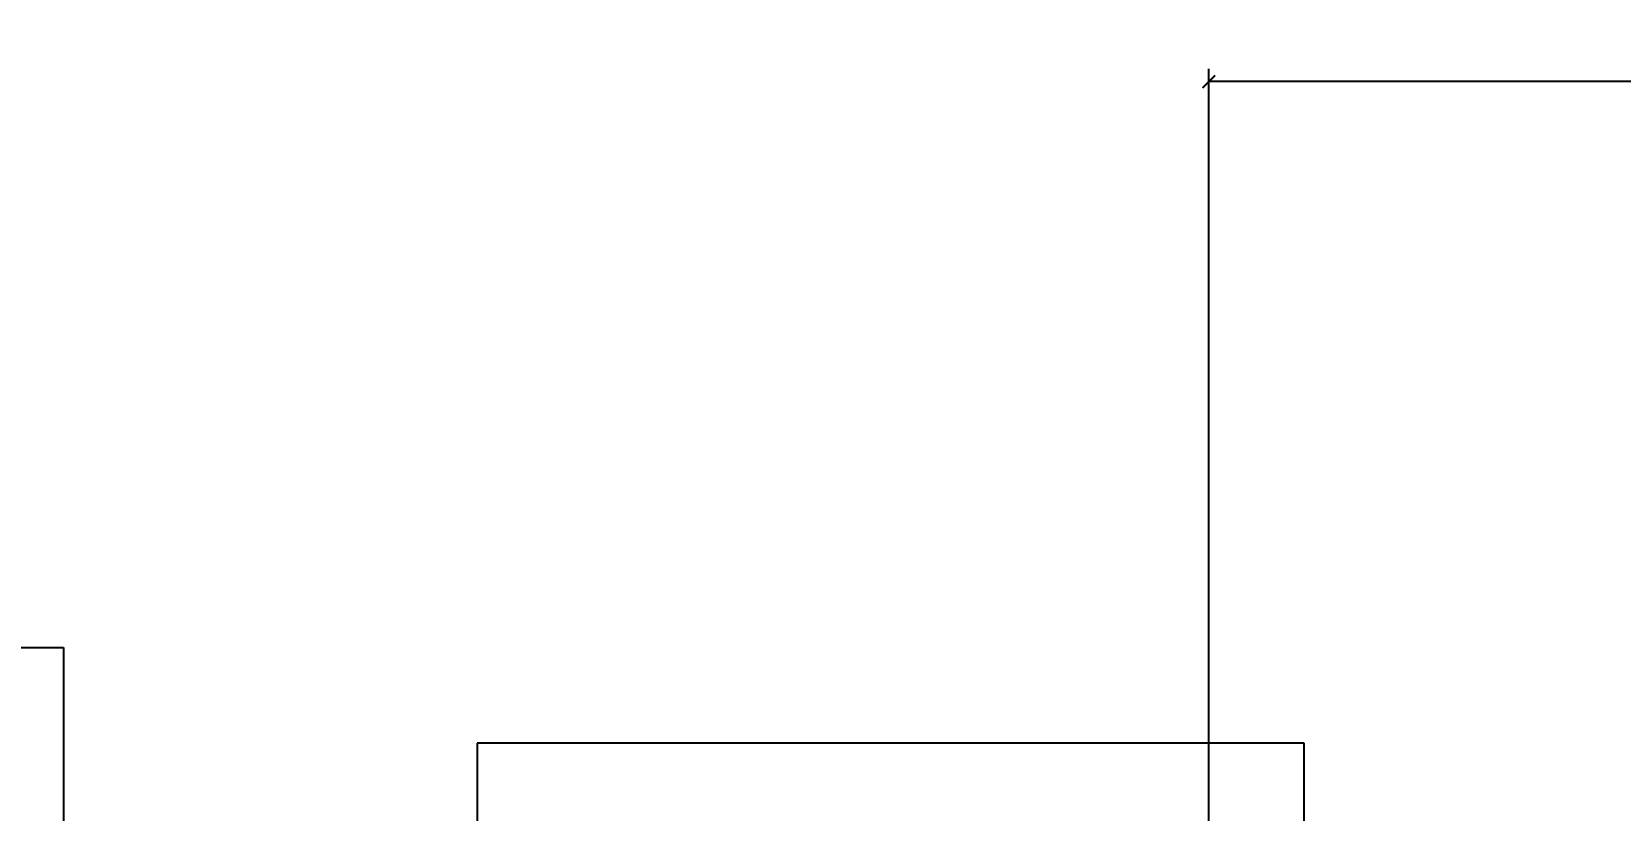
# Model space of a CAD drawing. Header units: feet. Extents: x 0 to 285167, y 0 to 9111449.
# Drawn here: x 285142.544 to 285147.538, y 9111440.075 to 9111442.52 of the extents above; entities that cross this region are included whole.
import ezdxf

# ---------------------------------------------------------------- set-up
doc = ezdxf.new("R2010")
doc.units = ezdxf.units.FT
doc.header["$MEASUREMENT"] = 0
doc.layers.get('0').update_dxf_attribs({"linetype": 'CONTINUOUS'})
doc.layers.get('DEFPOINTS').update_dxf_attribs({"linetype": 'CONTINUOUS'})
doc.layers.add('H-SA-DIM', color=1, linetype='CONTINUOUS')
doc.layers.add('H-SA-ESTRUTURA (CORTE)', color=5, linetype='CONTINUOUS')
doc.styles.get("Standard").update_dxf_attribs({"font": 'arial.ttf'})
doc.dimstyles.new('Copy of EGC_2.0mm', dxfattribs={"dimtxt": 0.1, "dimasz": 0.04, "dimexe": 0.04, "dimexo": 0.04, "dimgap": 0.04, "dimtad": 1, "dimzin": 1, "dimdsep": 46, "dimtxsty": 'Standard', "dimblk": 'ARCHTICK', "dimcen": 0, "dimclrd": 1, "dimclre": 1, "dimclrt": 2, "dimazin": 0, "dimtfac": 1, "dimtix": 1, "dimtmove": 1, "dimatfit": 3, "dimldrblk": 'NONE', "dimfxl": 0.002, "dimtolj": 1, "dimtzin": 0, "dimlwd": -1, "dimarcsym": 0})

# ---------------------------------------------------------------- blocks, each defined once
blk = doc.blocks.new('_ArchTick')
at = {"color": 0, "linetype": 'ByBlock', "const_width": 0.15}
blk.add_lwpolyline([(-0.5, -0.5), (0.5, 0.5)], dxfattribs=at)
blk = doc.blocks.new('*D1307')
at = {"layer": 'DEFPOINTS', "color": 0, "transparency": 16777216}
for p in [(285146.2444, 9111442.3638), (285146.2444, 9111439.9855), (285156.9047, 9111438.8353)]:
    blk.add_point(p, dxfattribs=at)
at = {"layer": 'H-SA-DIM', "color": 1, "lineweight": -2, "transparency": 16777216}
for p, q in [((285146.2444, 9111440.0255), (285146.2444, 9111442.4038)), ((285156.9047, 9111438.8753), (285156.9047, 9111442.4038))]:
    blk.add_line(p, q, dxfattribs=at)
at = {"layer": 'H-SA-DIM', "color": 1, "transparency": 16777216}
blk.add_line((285156.9047, 9111442.3638), (285146.2444, 9111442.3638), dxfattribs=at)
at = {"layer": 'H-SA-DIM', "color": 1, "transparency": 16777216, "xscale": 0.04, "yscale": 0.04, "zscale": 0.04, "rotation": 180}
blk.add_blockref('_ArchTick', (285146.2444, 9111442.3638), dxfattribs=at)
at = {"layer": 'H-SA-DIM', "color": 1, "transparency": 16777216, "xscale": 0.04, "yscale": 0.04, "zscale": 0.04}
blk.add_blockref('_ArchTick', (285156.9047, 9111442.3638), dxfattribs=at)
at = {"layer": 'H-SA-DIM', "color": 2, "transparency": 16777216, "insert": (285151.5746, 9111442.4548), "char_height": 0.1, "attachment_point": 5}
blk.add_mtext('\\A1;10.65', dxfattribs=at)
blk = doc.blocks.new('_None')

msp = doc.modelspace()

# ---------------------------------------------------------------- linework, layer by layer
at = {"layer": 'H-SA-ESTRUTURA (CORTE)'}
for p, q in [((285132.6444, 9111440.5855), (285142.6444, 9111440.5855)), ((285142.6444, 9111440.5855), (285142.6444, 9111435.4855))]:
    msp.add_line(p, q, dxfattribs=at)
at = {"layer": 'H-SA-ESTRUTURA (CORTE)', "color": 2}
for p, q in [((285146.5444, 9111440.2855), (285143.9444, 9111440.2855)), ((285143.9444, 9111440.2855), (285143.9444, 9111436.1855, 478.1983)), ((285146.5444, 9111436.1855, 478.1983), (285146.5444, 9111440.2855))]:
    msp.add_line(p, q, dxfattribs=at)

# ---------------------------------------------------------------- dimensions: what is measured, and where the dimension line sits
at = {"layer": 'H-SA-DIM', "color": 6}
dim = msp.add_linear_dim(base=(285146.2444, 9111442.3638), p1=(285156.9047, 9111438.8353), p2=(285146.2444, 9111439.9855), text='10.65', dimstyle='Copy of EGC_2.0mm', dxfattribs=at)
dim.commit()
dim.dimension.update_dxf_attribs({"geometry": '*D1307', "text_midpoint": (285151.5746, 9111442.4548)})

doc.saveas('drawing.dxf')
